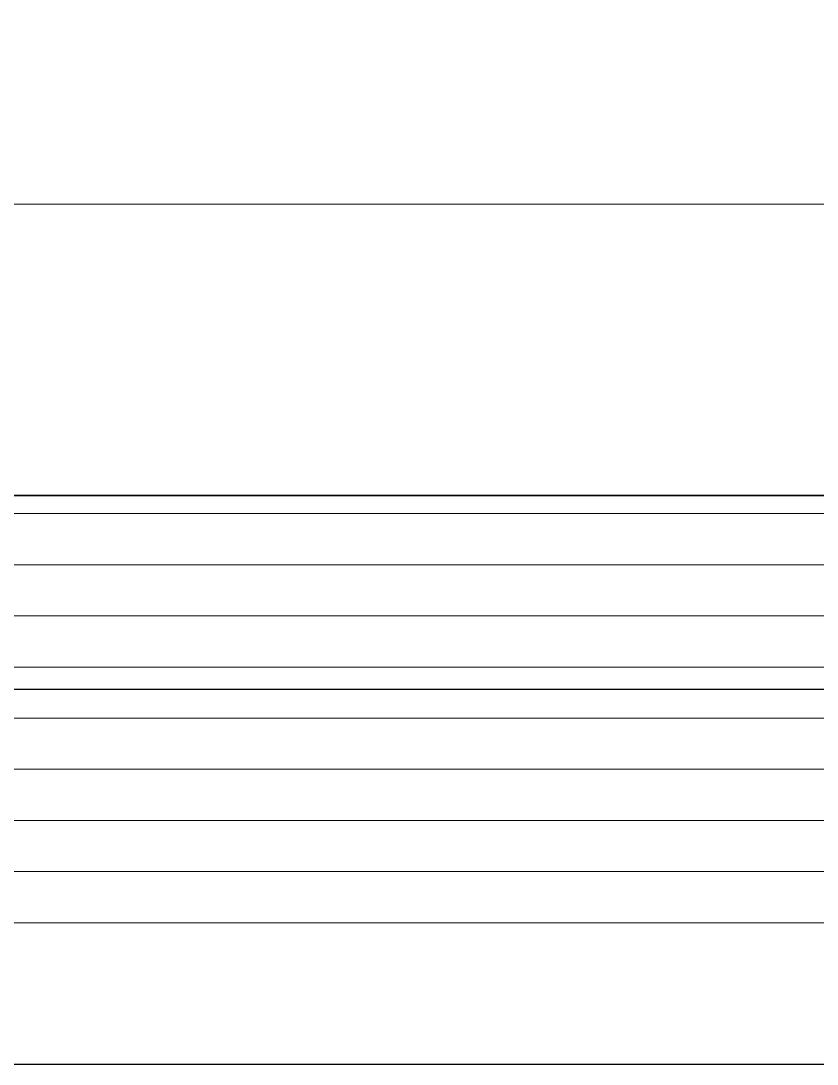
# Model space of a CAD drawing. Extents: x 27938 to 650306, y -92720 to 1524912.
# Drawn here: x 280852 to 281170.4, y 518040.4 to 518457.8 of the extents above; entities that cross this region are included whole.
import ezdxf

# ---------------------------------------------------------------- set-up
doc = ezdxf.new("R2010")
doc.units = 0
doc.header["$LTSCALE"] = 1000
doc.header["$MEASUREMENT"] = 0
doc.layers.add('平面-空调预留孔', color=173, linetype='Continuous', lineweight=15)
doc.layers.add('看线', color=251, linetype='Continuous')

# ---------------------------------------------------------------- blocks, each defined once
blk = doc.blocks.new('gdgdgdrgdfsfs')
at = {"layer": '平面-空调预留孔', "color": 0}
for p, q in [((703030.02, 763961.62), (701455.02, 763961.62)), ((703023.86, 763845.19), (701461.18, 763845.19)), ((703023.86, 763844.89), (701461.18, 763844.89)), ((703023.86, 763837.79), (701461.18, 763837.79)), ((703026.17, 763817.33), (701458.87, 763817.33)), ((703026.17, 763796.87), (701458.87, 763796.87)), ((703026.17, 763776.42), (701458.87, 763776.42)), ((703026.17, 763755.96), (701458.87, 763755.96)), ((703026.17, 763735.5), (701458.87, 763735.5)), ((703026.17, 763715.04), (701458.87, 763715.04)), ((703026.17, 763694.59), (701458.87, 763694.59)), ((703026.17, 763674.13), (701458.87, 763674.13))]:
    blk.add_line(p, q, dxfattribs=at)

msp = doc.modelspace()

# ---------------------------------------------------------------- linework, layer by layer
at = {"layer": '看线', "color": 8}
msp.add_lwpolyline([(274516.58, 519840.45), (274516.57, 518190.45), (297116.58, 518190.45), (297116.58, 519690.45), (299516.58, 519690.45)], dxfattribs=at)
at = {"layer": '看线', "color": 8, "ltscale": 0.5}
msp.add_lwpolyline([(279716.58, 518190.45), (279716.58, 518040.45), (281716.58, 518040.45), (281716.58, 518190.45)], dxfattribs=at)

# ---------------------------------------------------------------- block references
at = {"layer": '平面-空调预留孔', "color": 8, "xscale": -1}
msp.add_blockref('gdgdgdrgdfsfs', (982959.1, -245577.11), dxfattribs=at)

doc.saveas('drawing.dxf')
